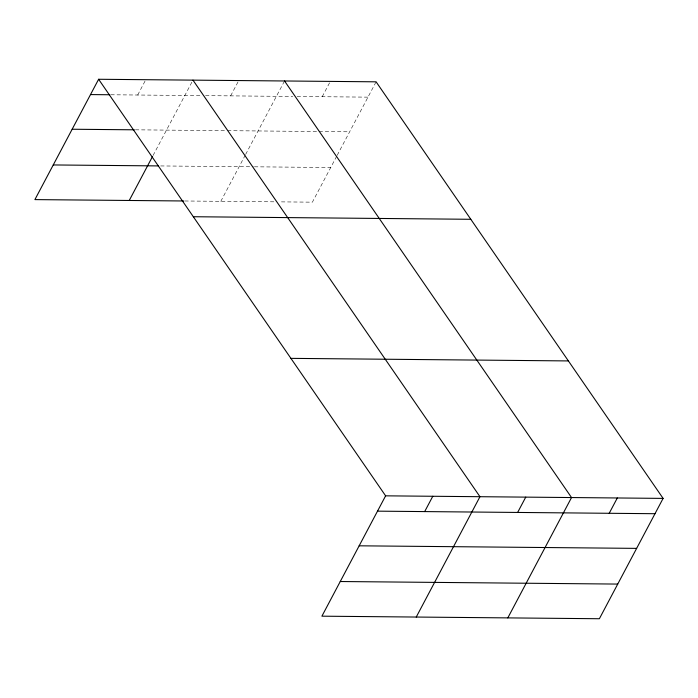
<?xml version="1.0" encoding="UTF-8"?>
<svg xmlns="http://www.w3.org/2000/svg" width="698" height="698" viewBox="0 0 698 698"><rect width="100%" height="100%" fill="white"/><g stroke="black" fill="none" stroke-linecap="round" stroke-linejoin="round"><path stroke-width="0.52" stroke-dasharray="3.49 2.62" d="M137.681 95.015L145.786 79.694M153.063 155.48L192.962 80.13M230.637 95.87L238.742 80.558M220.812 201.321L245.129 155.384M245.626 154.45L284.531 80.977M322.206 96.717L330.311 81.404M336.698 156.23L312.381 202.167L279.68 201.862M337.195 155.288L376.1 81.823M110.877 94.771L201.198 95.6M205.561 95.643L292.767 96.446M297.13 96.49L367.986 97.144M135.412 129.819L226.457 130.666M227.548 130.674L318.026 131.503M319.117 131.521L349.637 131.8M160.671 165.941L253.33 166.796M254.421 166.805L330.73 167.511M184.839 200.989L275.317 201.827"/><path stroke-width="1.05" d="M98.619 79.267L385.619 495.833L321.9 616.177L599.381 618.733L663.1 498.398L376.1 81.823L98.619 79.267L34.9 199.602L183.749 200.98M129.243 200.474L152.565 156.422M424.681 511.59L432.795 496.269M416.244 617.049L479.962 496.706L192.962 80.13M517.637 512.445L525.751 497.133M507.812 617.896L571.531 497.552L284.531 80.977M609.206 513.292L617.32 497.971M90.504 94.579L109.804 94.754M72.156 129.235L134.339 129.811M53.249 164.946L158.498 165.915M193.329 216.729L470.81 219.294M290.909 358.362L568.39 360.927M385.619 495.833L663.1 498.398M377.513 511.154L654.994 513.711M359.156 545.81L636.637 548.375M340.249 581.521L617.73 584.078"/></g></svg>
